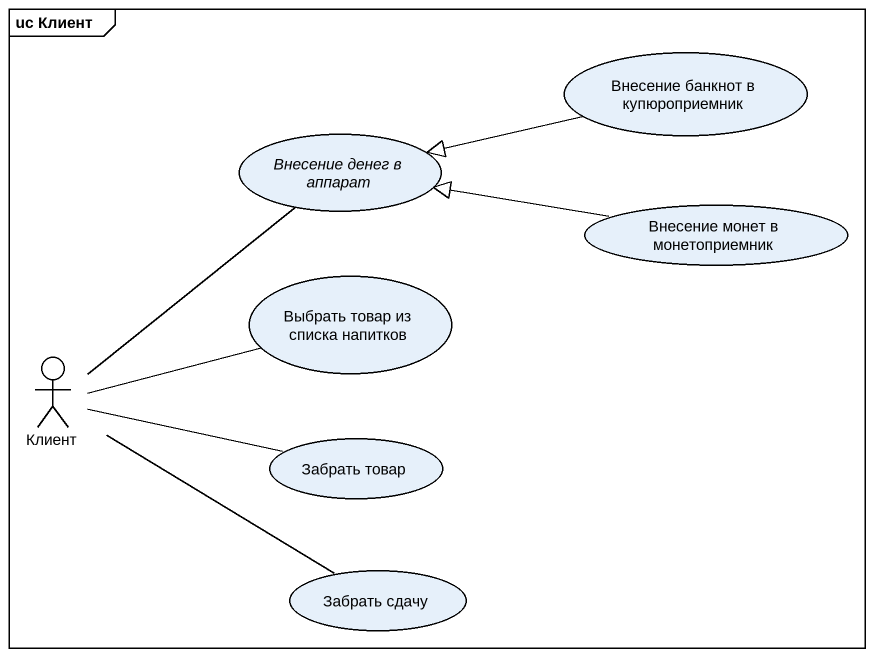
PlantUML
@startuml
mainframe uc Клиент
usecase "Внесение банкнот в купюроприемник" as Внесение_банкнот_в
usecase "Внесение денег в аппарат" as Внесение_денег_в_аппарат
usecase "Внесение монет в монетоприемник" as Внесение_монет_в
usecase "Выбрать товар из списка напитков" as Выбрать_товар_из_списка
actor Клиент
usecase "Забрать товар" as Забрать_товар
usecase "Забрать сдачу" as Забрать_сдачу
Внесение_банкнот_в -left-|> Внесение_денег_в_аппарат
Внесение_монет_в -left-|> Внесение_денег_в_аппарат
Клиент -up- Внесение_денег_в_аппарат
Клиент -right- Выбрать_товар_из_списка
Клиент -right- Забрать_товар
Клиент -- Забрать_сдачу
@enduml
